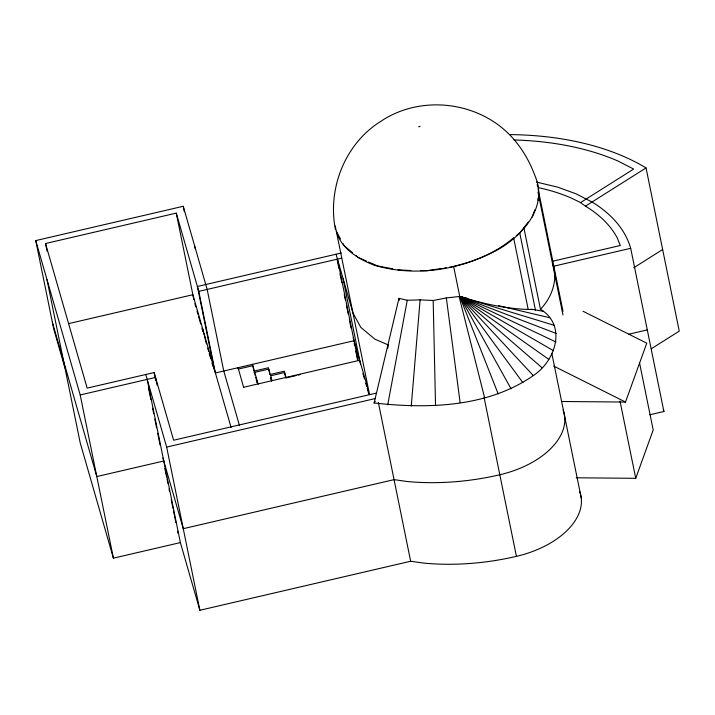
<?xml version="1.0" encoding="UTF-8"?>
<svg xmlns="http://www.w3.org/2000/svg" width="715" height="715" viewBox="0 0 715 715"><rect width="100%" height="100%" fill="white"/><g stroke="black" fill="none" stroke-linecap="round" stroke-linejoin="round"><path stroke-width="1.07" d="M335.371 229.238C327.372 188.224 345.202 143.358 381.05 121.184C416.175 97.651 465.215 100.082 498.784 125.304C516.078 138.192 527.688 156.183 535.151 176.185C548.065 206.394 523.612 234.493 498.972 249.043C461.533 269.868 415.942 277.42 374.454 265.256C356.901 258.687 337.489 246.21 335.371 226.003M484.636 397.835L459.093 296.519L446.348 297.949L433.174 300.497L420.107 299.862L407.255 300.273L398.979 298.334L374.124 402.965C427.507 409.007 487.701 407.425 533.301 375.581C555.439 361.2 567.29 325.486 540.469 309.282L523.863 227.683M411.268 406.102L420.107 299.862M387.718 404.896L407.255 300.273M387.727 348.25L388.388 345.005L374.848 339.125L360.735 327.309L352.942 312.911L336.041 254.227M532.21 217.056L534.82 209.844M561.418 401.49L625.5 402.053L646.771 343.182L582.966 311.213M576.174 477.79L635.733 478.317L653.197 429.974L639.469 362.514M374.124 402.965L375.232 401.33M516.239 235.673L519.751 232.929L528.358 221.963M540.469 309.282C551.676 297.628 558.281 280.021 552.811 264.336M580.482 202.631L633.651 169.062L617.832 160.955A244.557 144.439 -11.5 0 0 514.031 139.979M538.181 187.616A174.469 103.04 -11.5 0 1 571.017 197.948L579.99 202.282L585.46 206.161L646.047 167.918L679.25 331.125L651.302 348.768M633.767 267.75L662.644 249.517M449.422 267.285C472.526 262.325 495.558 253.369 513.602 237.729L528.171 309.318M418.632 126.796L420.17 126.341M65.002 368.118L53.732 328.989L35.75 240.589L183.228 206.278L207.171 289.423L223.768 371.022L239.489 425.595M47.074 251.144L45.528 243.529L176.265 213.115L198.797 291.371L215.403 372.971L354.05 340.715M341.314 252.994L197.394 286.474L214.589 370.996M198.797 291.371L341.663 258.133M68.613 323.627L192.862 294.723L231.115 427.543M552.382 261.297L620.343 245.495L617.152 237.711A173.557 102.504 -11.5 0 0 585.46 206.161M553.821 266.186L630.693 248.302L663.895 411.509L649.819 414.78M376.045 393.152L173.62 440.234L154.127 372.551L87.167 388.12L45.528 243.529M35.75 240.589L80.205 394.957L155.539 377.44L157.085 385.054M254.227 372.488L268.724 369.11L271.986 380.443M269.832 374.553L284.329 371.183L285.491 376.894M271.146 375.67L284.606 372.542L286.089 377.69M243.708 387.262L359.681 360.28M285.714 377.985L296.064 375.572M298.137 375.089L300.211 374.606M628.959 334.173L647.29 329.91M145.762 374.49L166.658 447.081L375.277 398.55M163.771 460.987L96.811 476.565L52.356 322.188M47.02 279.708L80.223 442.916L113.408 558.165L180.368 542.587L199.869 610.279L410.66 561.248L423.763 563.107A182.182 107.599 -11.5 0 0 516.418 556.368A78.981 46.645 -11.5 0 0 579.749 491.688M441.986 268.42L427.105 270.681L420.626 270.627M444.113 268.089L446.24 267.768M410.911 270.538L397.987 269.841M533.077 309.532C508.088 309.452 483.537 303.839 459.754 296.51L453.676 266.632M536.411 182.066L557.655 187.124L575.888 193.756L592.02 202.023A182.182 107.599 -11.5 0 1 630.693 248.302M531.004 309.175L543.561 311.32M392.651 268.822L377.708 265.971L368.484 261.967M498.212 393.974L459.754 296.51L467.503 298.334M498.543 305.663L549.728 317.737M511.1 388.871L459.754 296.51L463.678 297.655M522.906 382.686L459.754 296.51L554.071 325.28M533.301 375.581L459.754 296.51L464.956 298.37M542.024 367.742L459.754 296.51L556.181 333.449M366.438 261.082L358.242 257.525L355.766 255.443M548.816 359.377L459.754 296.51L555.993 342.002M553.714 366.089L625.5 402.053M459.754 296.51L553.517 350.725M352.45 252.672L344.13 245.701L343.093 243.788M340.492 238.989L336.336 231.311L369.539 394.519L353.201 337.784M537.859 185.963L537.215 184.586L537.644 186.704M362.916 373.498L364.453 378.852M365.687 383.133L366.607 386.341M367.224 388.477L368.77 393.831M270.726 377.645L271.611 380.729M270.699 377.976L271.593 381.059M258.178 384.223L252.842 365.687L238.345 369.056L238.068 367.698L243.681 387.593M254.245 372.157L255.139 375.241M255.729 377.306L257.212 382.454M256.301 379.692L257.194 382.784M194.864 303.661L195.794 306.869M197.018 311.15L197.948 314.359M198.564 316.495L200.718 323.984M201.952 328.265L202.872 331.474M205.518 340.644L206.438 343.852M207.672 348.134L208.601 351.342M209.218 353.487L210.755 358.832M211.989 363.113L212.909 366.321M162.922 458.056L183.263 528.68L394.054 479.64L407.166 481.508A182.182 107.599 -11.5 0 0 499.821 474.76A78.981 46.645 -11.5 0 0 563.143 410.079M620.012 401.07L635.733 478.317M538.082 188.832L562.991 311.284M537.975 192.04L562.991 314.993M551.81 353.344L581.259 498.051M519.751 232.929L535.464 310.176M484.1 397.513L516.418 556.368M398.979 298.334L399.363 300.255M378.342 402.393L410.66 561.248M343.084 278.68L360.476 364.167M337.444 259.116L358.009 360.19M337.14 259.661L338.919 268.366M340.018 273.809L341.797 282.514M344.228 294.482L345.336 299.925M346.444 305.368L348.214 314.064M349.322 319.507L351.092 328.212M354.193 343.441L354.631 345.622M355.739 351.065L357.509 359.761M269.609 373.462L268.447 367.751L253.95 371.13L252.565 364.328M194.489 245.406L195.159 248.668M183.228 206.278L184.336 211.72M204.133 333.842L205.321 339.679M202.729 328.954L203.712 333.816M176.265 213.115L193.854 299.576M154.127 372.551L155.682 380.166M166.658 447.081L199.869 610.279M147.165 379.388L180.368 542.587M148.416 387.548L150.847 399.515M152.617 408.22L153.725 413.663M154.833 419.106L156.603 427.811M157.711 433.245L160.151 445.213M164.843 468.316L166.613 476.994M167.051 479.157L167.936 483.492M169.035 488.917L169.482 491.08M171.243 499.758L173.012 508.428M173.45 510.599L175.872 522.522M177.642 531.191L178.08 533.363M80.205 394.957L113.408 558.165M446.348 297.949L460.111 402.545M538.038 198.43L538.172 200.566M433.174 300.497L435.533 405.316M663.261 409.436A182.182 107.599 -11.5 0 1 663.895 411.509M509.366 134.59A253.173 149.524 -11.5 0 1 646.047 167.918"/></g></svg>
